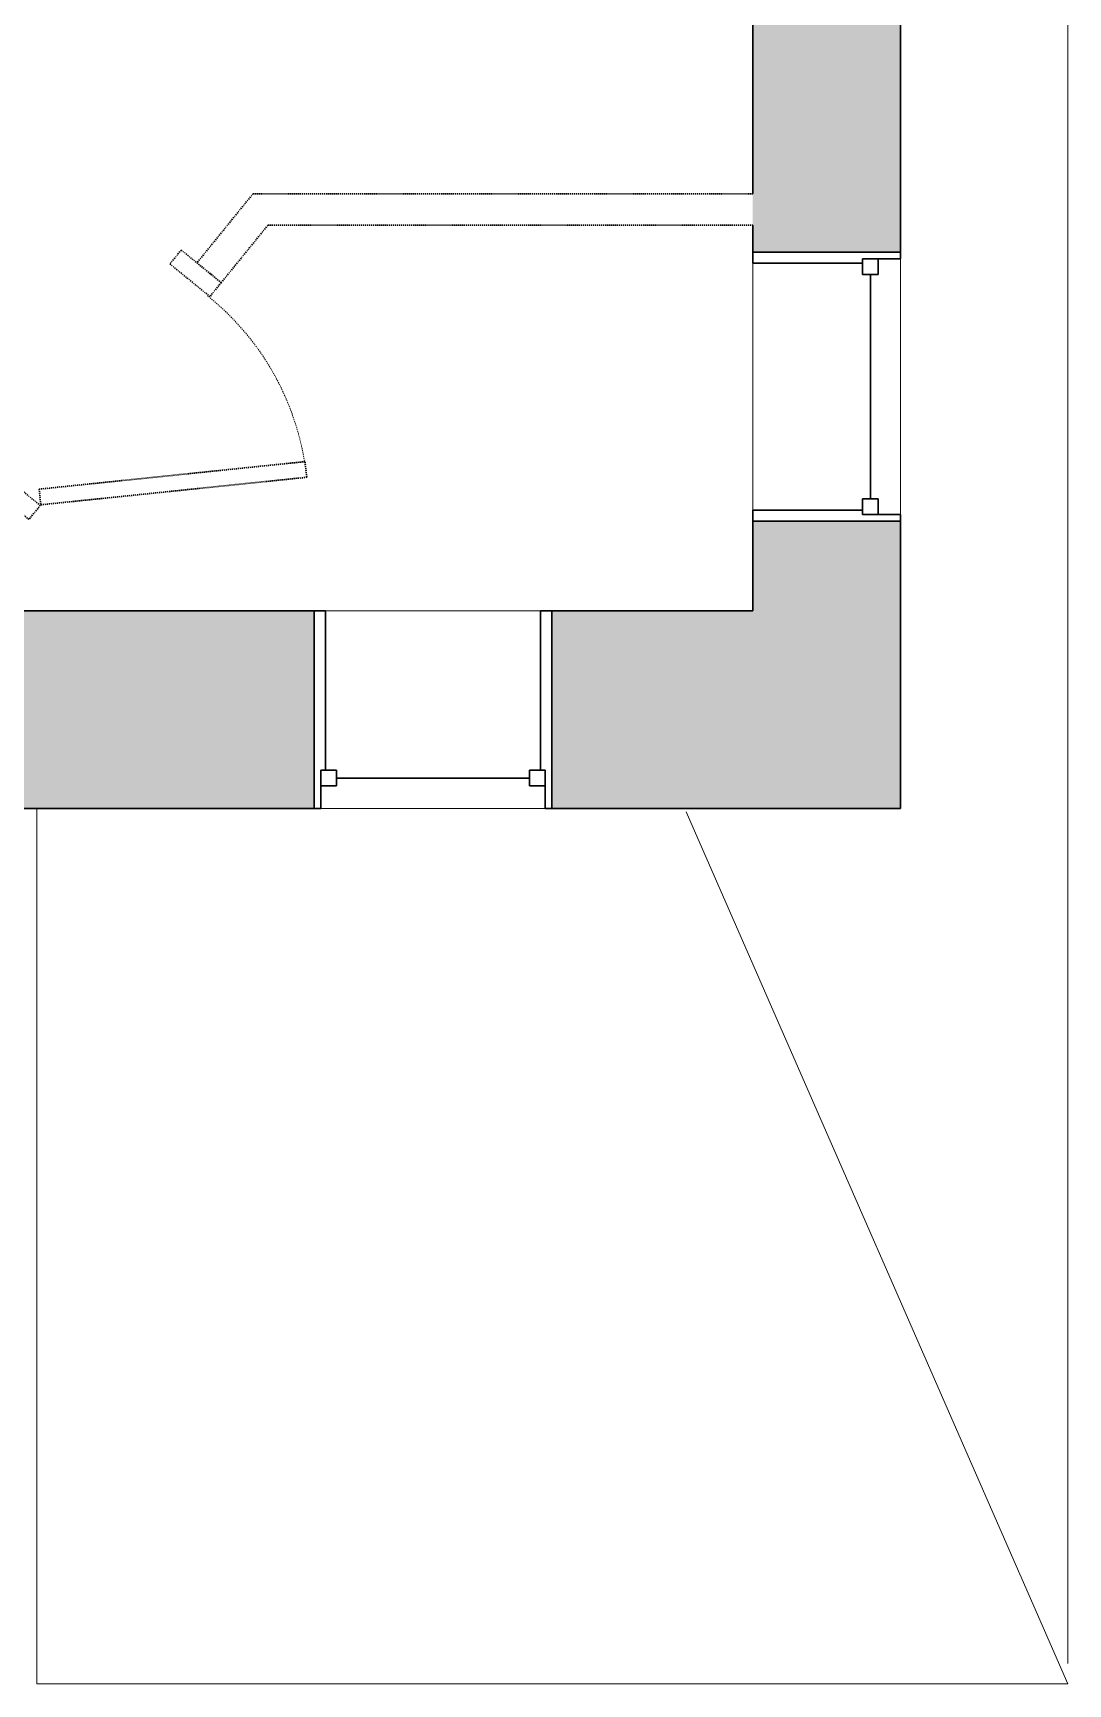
# Model space of a CAD drawing. Header units: inches. Extents: x -1176 to 1507, y -2527 to 978.
# Drawn here: x 1232.4 to 1347.8, y -5.7 to 178.3 of the extents above; entities that cross this region are included whole.
import ezdxf

# ---------------------------------------------------------------- set-up
doc = ezdxf.new("R2010")
doc.units = ezdxf.units.IN
doc.header["$MEASUREMENT"] = 0
doc.linetypes.add('Demolished', pattern=[0.1875, 0.125, -0.0625])
for name, color, linetype, lineweight in [('A-DETL', 90, 'Continuous', 9), ('A-DOOR', 31, 'Continuous', 18), ('A-DOOR-FRAM', 31, 'Continuous', 30), ('A-GLAZ', 151, 'Continuous', 18), ('A-WALL', 113, 'Continuous', 18), ('A-WALL-PATT', 111, 'Continuous', 18), ('I-WALL', 2, 'Continuous', 18)]:
    doc.layers.add(name, color=color, linetype=linetype, lineweight=lineweight)

# ---------------------------------------------------------------- blocks, each defined once
blk = doc.blocks.new('Double Hung - 30_ x 48_-6971309-3rd Floor Demo')
at = {"layer": 'A-GLAZ', "color": 8, "lineweight": 30}
for p, q in [((-15, 8.25), (-14.25, 8.25)), ((-14.25, 4), (-14.25, 8.25)), ((14.25, 4), (14.25, 8.25)), ((15, 8.25), (14.25, 8.25)), ((-14.25, 5.75), (-14.25, 4)), ((-14.25, 5.75), (-12.5, 5.75)), ((-12.5, 5.75), (-12.5, 4)), ((12.5, 5.75), (12.5, 4)), ((14.25, 5.75), (12.5, 5.75)), ((14.25, 5.75), (14.25, 4)), ((-14.25, 4), (-12.5, 4)), ((-14.25, 4), (-13.75, 4)), ((-13.75, -8.25), (-13.75, 4)), ((-12.5, 4.875), (12.5, 4.875)), ((14.25, 4), (12.5, 4)), ((13.75, 4), (14.25, 4)), ((13.75, 4), (13.75, -8.25)), ((-13.75, -8.25), (-15, -8.25)), ((13.75, -8.25), (15, -8.25))]:
    blk.add_line(p, q, dxfattribs=at)
blk = doc.blocks.new('Single Flush - D2 2_6_ X 8_-8253008-3rd Floor Demo')
at = {"layer": 'A-DOOR', "color": 250, "linetype": 'Demolished', "lineweight": 30}
for p, q in [((-6.17, 22.83), (-7.41, 21.59)), ((14.91, 1.75), (-6.17, 22.83)), ((-7.41, 21.59), (13.67, 0.51)), ((13.67, 0.51), (14.91, 1.75))]:
    blk.add_line(p, q, dxfattribs=at)
at = {"layer": 'A-DOOR', "color": 7, "linetype": 'Demolished', "lineweight": 9}
blk.add_arc((14.91, 1.75), 29.81, 135, 180.5, dxfattribs=at)
at = {"layer": 'A-DOOR-FRAM', "color": 250, "linetype": 'Demolished'}
for p, q in [((-17, -4), (-17, 1.75)), ((-17, 1.75), (-15, 1.75)), ((-15, -4), (-15, 1.75)), ((15, -4), (15, 1.75)), ((15, 1.75), (17, 1.75)), ((17, -4), (17, 1.75)), ((-17, -4), (-15, -4)), ((15, -4), (17, -4))]:
    blk.add_line(p, q, dxfattribs=at)
blk = doc.blocks.new('Double Hung - 2_ 2_5_ x 48_-6921075-3rd Floor Demo')
at = {"layer": 'A-GLAZ', "color": 8, "lineweight": 30}
for p, q in [((-13.25, 11), (-12.5, 11)), ((-12.5, 6.75), (-12.5, 11)), ((12.5, 6.75), (12.5, 11)), ((13.25, 11), (12.5, 11)), ((-12.5, 8.5), (-12.5, 6.75)), ((-12.5, 8.5), (-10.75, 8.5)), ((-10.75, 8.5), (-10.75, 6.75)), ((-10.75, 7.625), (10.75, 7.625)), ((10.75, 8.5), (10.75, 6.75)), ((12.5, 8.5), (10.75, 8.5)), ((12.5, 8.5), (12.5, 6.75)), ((-12.5, 6.75), (-10.75, 6.75)), ((-12.5, 6.75), (-12, 6.75)), ((-12, -11), (-12, 6.75)), ((12.5, 6.75), (10.75, 6.75)), ((12, 6.75), (12.5, 6.75)), ((12, 6.75), (12, -11)), ((-12, -11), (-13.25, -11)), ((12, -11), (13.25, -11))]:
    blk.add_line(p, q, dxfattribs=at)

msp = doc.modelspace()

# ---------------------------------------------------------------- hatches: boundary and pattern name
at = {"layer": 'A-WALL-PATT', "lineweight": 9}
h = msp.add_hatch(color=7, dxfattribs=at)
h.paths.add_polyline_path([(1312.65, 113.89), (1329.15, 113.89), (1329.15, 123.89), (1312.65, 123.89)], flags=0)
h.paths.add_polyline_path([(1329.15, 153.89), (1329.15, 240.89), (1312.65, 240.89), (1312.65, 153.89)], flags=0)
h.paths.add_polyline_path([(1329.15, 270.89), (1329.15, 283.6), (1312.65, 283.6), (1312.65, 270.89)], flags=0)
h = msp.add_hatch(color=7, dxfattribs=at)
h.paths.add_polyline_path([(1329.15, 91.89), (1329.15, 113.89), (1290.24, 113.89), (1290.24, 91.89)], flags=0)
h.paths.add_polyline_path([(1263.74, 91.89), (1263.74, 113.89), (1161.83, 113.89), (1161.83, 91.89), (1179.07, 91.89)], flags=0)
h.paths.add_polyline_path([(1120.9, 91.89), (1120.9, 113.89), (1049.4, 113.89), (1049.4, 91.89), (1086.57, 91.89)], flags=0)
h.paths.add_polyline_path([(1006.9, 91.89), (1006.9, 113.89), (966.34, 113.89), (966.34, 91.89)], flags=0)
h.paths.add_polyline_path([(923.84, 91.89), (923.84, 113.89), (890.51, 113.89), (890.51, 91.89), (901.56, 91.89)], flags=0)
h.paths.add_polyline_path([(848.01, 91.89), (848.01, 113.89), (799.34, 113.89), (799.34, 91.89)], flags=0)
h.paths.add_polyline_path([(756.84, 91.89), (756.84, 113.89), (677.93, 113.89), (677.93, 91.89)], flags=0)
h.paths.add_polyline_path([(635.43, 91.89), (635.43, 113.89), (562.75, 113.89), (562.75, 91.89)], flags=0)
h.paths.add_polyline_path([(520.25, 91.89), (520.25, 113.89), (480.78, 113.89), (480.78, 91.89)], flags=0)

# ---------------------------------------------------------------- linework, layer by layer
at = {"layer": 'A-DETL'}
for p, q in [((1347.81, 539.58), (1347.81, -3.43)), ((1232.83, -5.7), (1232.83, 91.89)), ((1305.22, 91.51), (1347.81, -5.7)), ((1347.81, -5.7), (1232.83, -5.7))]:
    msp.add_line(p, q, dxfattribs=at)
at = {"layer": 'A-WALL', "color": 8, "lineweight": 30}
for p, q in [((1312.65, 240.1), (1312.65, 160.39)), ((1329.15, 153.89), (1329.15, 240.89)), ((1312.65, 156.89), (1312.65, 153.89)), ((1312.65, 153.89), (1329.15, 153.89)), ((1329.15, 123.89), (1312.65, 123.89)), ((1312.65, 123.89), (1312.65, 113.89)), ((1329.15, 91.89), (1329.15, 123.89)), ((1263.74, 113.89), (1223.65, 113.89)), ((1263.74, 91.89), (1263.74, 113.89)), ((1312.65, 113.89), (1290.24, 113.89)), ((1290.24, 113.89), (1290.24, 91.89)), ((1161.83, 91.89), (1263.74, 91.89)), ((1290.24, 91.89), (1329.15, 91.89))]:
    msp.add_line(p, q, dxfattribs=at)
at = {"layer": 'A-WALL', "lineweight": 9}
for p, q in [((1312.65, 123.89), (1312.65, 153.89)), ((1329.15, 153.89), (1329.15, 123.89)), ((1263.74, 113.89), (1290.24, 113.89)), ((1290.24, 91.89), (1263.74, 91.89))]:
    msp.add_line(p, q, dxfattribs=at)
at = {"layer": 'I-WALL', "color": 250, "linetype": 'Demolished', "lineweight": 30}
for p, q in [((1256.92, 160.39), (1250.67, 152.69)), ((1312.65, 160.39), (1256.92, 160.39)), ((1253.38, 150.49), (1258.59, 156.89)), ((1258.59, 156.89), (1312.65, 156.89)), ((1250.67, 152.69), (1253.38, 150.49))]:
    msp.add_line(p, q, dxfattribs=at)

# ---------------------------------------------------------------- block references
at = {"layer": 'A-DOOR', "color": 7, "linetype": 'Demolished', "lineweight": 9, "rotation": 230.905752463063}
msp.add_blockref('Single Flush - D2 2_6_ X 8_-8253008-3rd Floor Demo', (1241.3, 138.4), dxfattribs=at)
at = {"layer": 'A-GLAZ'}
for name, p, rotation in [('Double Hung - 30_ x 48_-6971309-3rd Floor Demo', (1320.9, 138.89), 269.9999999999999), ('Double Hung - 2_ 2_5_ x 48_-6921075-3rd Floor Demo', (1276.99, 102.89), 180)]:
    msp.add_blockref(name, p, dxfattribs=dict(at, rotation=rotation))

doc.saveas('drawing.dxf')
